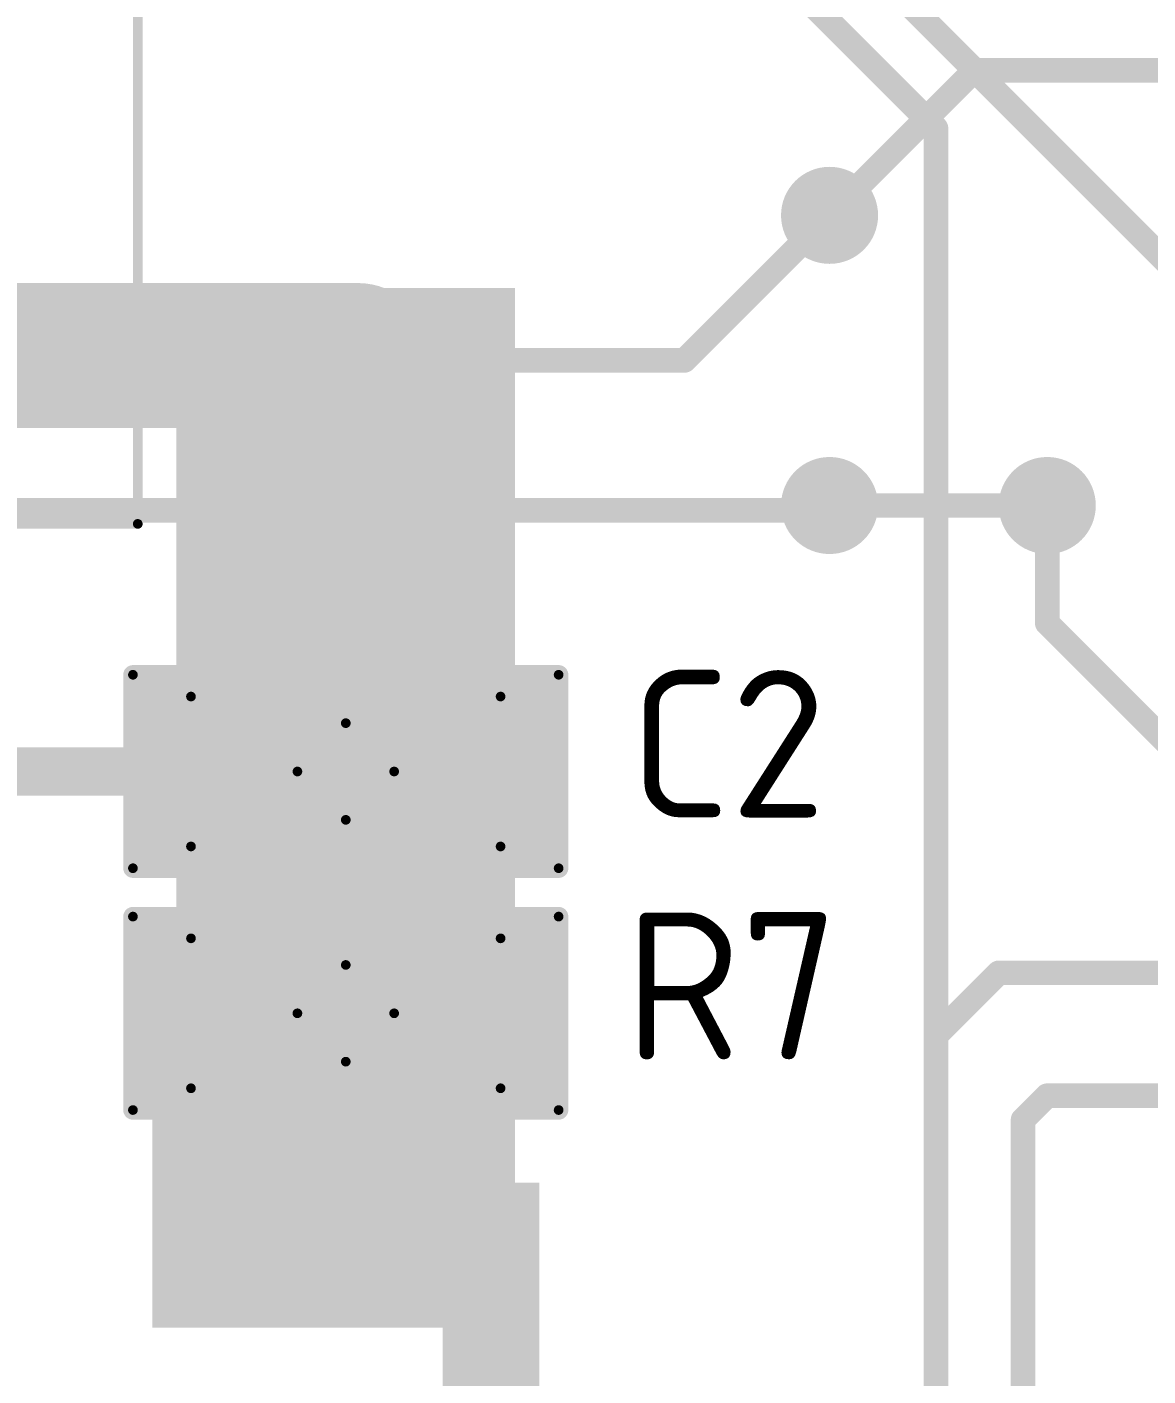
# Model space of a CAD drawing. Header units: inches. Extents: x 0 to 220, y 0 to 115.
# Drawn here: x 88.21 to 99.79, y 77.25 to 91.2 of the extents above; entities that cross this region are included whole.
import ezdxf

# ---------------------------------------------------------------- set-up
doc = ezdxf.new("R2010")
doc.units = ezdxf.units.IN
for name, color, linetype in [('Bottom Layer- Bottom', 5, 'Continuous'), ('Bottom Solder- Bot Mask', 6, 'Continuous'), ('Mechanical 13', 56, 'Continuous'), ('Mechanical 15', 56, 'Continuous'), ('Multi-Layer', 9, 'Continuous'), ('Top 3D Body', 56, 'Continuous'), ('Top Layer- Top', 1, 'Continuous'), ('Top Overlay- Top Silk', 2, 'Continuous'), ('Top Paste- Top Paste', 8, 'Continuous'), ('Top Solder- Top Mask', 216, 'Continuous')]:
    doc.layers.add(name, color=color, linetype=linetype)
doc.styles.add('GOST type B', font='', dxfattribs={"height": 0.2})
doc.styles.get('GOST type B').set_extended_font_data('GOST type B')

# ---------------------------------------------------------------- blocks, each defined once
blk = doc.blocks.new('CAP__1206_48')
at = {"layer": 'Top Layer- Top'}
for points in [[(-1.99999981, -0.7999996699999999), (-1.99999981, 0.7999996699999999), (-0.9999992699999999, 0.7999996699999999), (-0.9999992699999999, -0.7999996699999999)], [(0.9999992699999999, -0.7999996699999999), (0.9999992699999999, 0.7999996699999999), (1.99999981, 0.7999996699999999), (1.99999981, -0.7999996699999999)]]:
    blk.add_hatch(color=7, dxfattribs=at).paths.add_polyline_path(points)
at = {"layer": 'Top Paste- Top Paste'}
for points in [[(-1.99999981, -0.7999996699999999), (-1.99999981, 0.7999996699999999), (-0.9999992699999999, 0.7999996699999999), (-0.9999992699999999, -0.7999996699999999)], [(0.9999992699999999, -0.7999996699999999), (0.9999992699999999, 0.7999996699999999), (1.99999981, 0.7999996699999999), (1.99999981, -0.7999996699999999)]]:
    blk.add_hatch(color=7, dxfattribs=at).paths.add_polyline_path(points)
at = {"layer": 'Top Solder- Top Mask'}
for points in [[(-2.10159981, -0.90159967), (-2.10159981, 0.90159967), (-0.89839927, 0.90159967), (-0.89839927, -0.90159967)], [(0.89839927, -0.90159967), (0.89839927, 0.90159967), (2.10159981, 0.90159967), (2.10159981, -0.90159967)]]:
    blk.add_hatch(color=7, dxfattribs=at).paths.add_polyline_path(points)
at = {"layer": 'Mechanical 13'}
for points in [[(1.59999934, 0.77499972, 0.0999998, 0.0999998, 0), (-1.60000442, 0.77499718, 0.0999998, 0.0999998, 0)], [(-1.60000188, -0.77499718, 0.0999998, 0.0999998, 0), (-1.60000442, 0.77499718, 0.0999998, 0.0999998, 0)], [(1.60000188, -0.77499718, 0.0999998, 0.0999998, 0), (1.59999934, 0.77499972, 0.0999998, 0.0999998, 0)], [(1.60000188, -0.77499718, 0.0999998, 0.0999998, 0), (-1.60000188, -0.77499718, 0.0999998, 0.0999998, 0)]]:
    blk.add_lwpolyline(points, format="xyseb", dxfattribs=at)
for points in [[(-1.6250031, 0.77499718, 0.0499999, 0.0499999, 1), (-1.57500574, 0.77499718, 0.0499999, 0.0499999, 1)], [(-1.6250031, 0.77499718, 0.0499999, 0.0499999, 1), (-1.57500574, 0.77499718, 0.0499999, 0.0499999, 1)], [(1.57500066, 0.77499972, 0.0499999, 0.0499999, 1), (1.62499802, 0.77499972, 0.0499999, 0.0499999, 1)], [(1.57500066, 0.77499972, 0.0499999, 0.0499999, 1), (1.62499802, 0.77499972, 0.0499999, 0.0499999, 1)], [(-1.62500056, -0.77499718, 0.0499999, 0.0499999, 1), (-1.5750032, -0.77499718, 0.0499999, 0.0499999, 1)], [(-1.62500056, -0.77499718, 0.0499999, 0.0499999, 1), (-1.5750032, -0.77499718, 0.0499999, 0.0499999, 1)], [(1.5750032, -0.77499718, 0.0499999, 0.0499999, 1), (1.62500056, -0.77499718, 0.0499999, 0.0499999, 1)], [(1.5750032, -0.77499718, 0.0499999, 0.0499999, 1), (1.62500056, -0.77499718, 0.0499999, 0.0499999, 1)]]:
    blk.add_lwpolyline(points, format="xyseb", close=True, dxfattribs=at)
at = {"layer": 'Mechanical 15'}
for points in [[(-2.19999814, 1.00000054, 0.0999998, 0.0999998, 0), (-2.20000068, -1.00000054, 0.0999998, 0.0999998, 0)], [(2.20000068, 1.00000054, 0.0999998, 0.0999998, 0), (-2.19999814, 1.00000054, 0.0999998, 0.0999998, 0)], [(2.20000068, 1.00000054, 0.0999998, 0.0999998, 0), (2.19999814, -1.00000054, 0.0999998, 0.0999998, 0)], [(2.54e-06, 0.49999646, 0.0999998, 0.0999998, 0), (-2.54e-06, -0.50000154, 0.0999998, 0.0999998, 0)], [(0.50000154, -2.54e-06, 0.0999998, 0.0999998, 0), (-0.49999646, 2.54e-06, 0.0999998, 0.0999998, 0)], [(2.19999814, -1.00000054, 0.0999998, 0.0999998, 0), (-2.20000068, -1.00000054, 0.0999998, 0.0999998, 0)]]:
    blk.add_lwpolyline(points, format="xyseb", dxfattribs=at)
for points in [[(-2.22499682, 1.00000054, 0.0499999, 0.0499999, 1), (-2.17499946, 1.00000054, 0.0499999, 0.0499999, 1)], [(-2.22499682, 1.00000054, 0.0499999, 0.0499999, 1), (-2.17499946, 1.00000054, 0.0499999, 0.0499999, 1)], [(2.175002, 1.00000054, 0.0499999, 0.0499999, 1), (2.22499936, 1.00000054, 0.0499999, 0.0499999, 1)], [(2.175002, 1.00000054, 0.0499999, 0.0499999, 1), (2.22499936, 1.00000054, 0.0499999, 0.0499999, 1)], [(-0.02499614, 0.49999646, 0.0499999, 0.0499999, 1), (0.02500122, 0.49999646, 0.0499999, 0.0499999, 1)], [(-0.5249951399999999, 2.54e-06, 0.0499999, 0.0499999, 1), (-0.47499778, 2.54e-06, 0.0499999, 0.0499999, 1)], [(0.47500286, -2.54e-06, 0.0499999, 0.0499999, 1), (0.52500022, -2.54e-06, 0.0499999, 0.0499999, 1)], [(-0.02500122, -0.50000154, 0.0499999, 0.0499999, 1), (0.02499614, -0.50000154, 0.0499999, 0.0499999, 1)], [(-2.22499936, -1.00000054, 0.0499999, 0.0499999, 1), (-2.175002, -1.00000054, 0.0499999, 0.0499999, 1)], [(-2.22499936, -1.00000054, 0.0499999, 0.0499999, 1), (-2.175002, -1.00000054, 0.0499999, 0.0499999, 1)], [(2.17499946, -1.00000054, 0.0499999, 0.0499999, 1), (2.22499682, -1.00000054, 0.0499999, 0.0499999, 1)], [(2.17499946, -1.00000054, 0.0499999, 0.0499999, 1), (2.22499682, -1.00000054, 0.0499999, 0.0499999, 1)]]:
    blk.add_lwpolyline(points, format="xyseb", close=True, dxfattribs=at)
at = {"layer": 'Top Overlay- Top Silk'}
for points in [[(-2.19999814, 1.00000054, 0.1999996, 0.1999996, 0), (-2.20000068, -1.00000054, 0.1999996, 0.1999996, 0)], [(2.20000068, 1.00000054, 0.1999996, 0.1999996, 0), (-2.19999814, 1.00000054, 0.1999996, 0.1999996, 0)], [(2.20000068, 1.00000054, 0.1999996, 0.1999996, 0), (2.19999814, -1.00000054, 0.1999996, 0.1999996, 0)], [(2.19999814, -1.00000054, 0.1999996, 0.1999996, 0), (-2.20000068, -1.00000054, 0.1999996, 0.1999996, 0)]]:
    blk.add_lwpolyline(points, format="xyseb", dxfattribs=at)
for points in [[(-2.24999804, 1.00000054, 0.0999998, 0.0999998, 1), (-2.14999824, 1.00000054, 0.0999998, 0.0999998, 1)], [(-2.24999804, 1.00000054, 0.0999998, 0.0999998, 1), (-2.14999824, 1.00000054, 0.0999998, 0.0999998, 1)], [(2.15000078, 1.00000054, 0.0999998, 0.0999998, 1), (2.25000058, 1.00000054, 0.0999998, 0.0999998, 1)], [(2.15000078, 1.00000054, 0.0999998, 0.0999998, 1), (2.25000058, 1.00000054, 0.0999998, 0.0999998, 1)], [(-2.25000058, -1.00000054, 0.0999998, 0.0999998, 1), (-2.15000078, -1.00000054, 0.0999998, 0.0999998, 1)], [(-2.25000058, -1.00000054, 0.0999998, 0.0999998, 1), (-2.15000078, -1.00000054, 0.0999998, 0.0999998, 1)], [(2.14999824, -1.00000054, 0.0999998, 0.0999998, 1), (2.24999804, -1.00000054, 0.0999998, 0.0999998, 1)], [(2.14999824, -1.00000054, 0.0999998, 0.0999998, 1), (2.24999804, -1.00000054, 0.0999998, 0.0999998, 1)]]:
    blk.add_lwpolyline(points, format="xyseb", close=True, dxfattribs=at)
blk = doc.blocks.new('1206_145')
at = {"layer": 'Top Layer- Top'}
for points in [[(-1.99999219, -0.80000475), (-1.99999219, 0.79999459), (-0.99999165, 0.79999459), (-0.99999165, -0.80000475)], [(0.99999165, -0.79999459), (0.99999165, 0.80000475), (1.99999219, 0.80000475), (1.99999219, -0.79999459)]]:
    blk.add_hatch(color=7, dxfattribs=at).paths.add_polyline_path(points)
at = {"layer": 'Top Paste- Top Paste'}
for points in [[(-1.99999219, -0.80000475), (-1.99999219, 0.79999459), (-0.99999165, 0.79999459), (-0.99999165, -0.80000475)], [(0.99999165, -0.79999459), (0.99999165, 0.80000475), (1.99999219, 0.80000475), (1.99999219, -0.79999459)]]:
    blk.add_hatch(color=7, dxfattribs=at).paths.add_polyline_path(points)
at = {"layer": 'Top Solder- Top Mask'}
for points in [[(-2.10159219, -0.90160475), (-2.10159219, 0.90159459), (-0.8983916499999999, 0.90159459), (-0.8983916499999999, -0.90160475)], [(0.8983916499999999, -0.90159459), (0.8983916499999999, 0.90160475), (2.10159219, 0.90160475), (2.10159219, -0.90159459)]]:
    blk.add_hatch(color=7, dxfattribs=at).paths.add_polyline_path(points)
at = {"layer": 'Mechanical 13'}
for points in [[(-1.60000442, -0.77499972, 0.0999998, 0.0999998, 0), (-1.59999426, 0.77499972, 0.0999998, 0.0999998, 0)], [(-1.59999426, 0.77499972, 0.0999998, 0.0999998, 0), (1.60000188, 0.77499718, 0.0999998, 0.0999998, 0)], [(1.59998918, -0.77499718, 0.0999998, 0.0999998, 0), (1.60000188, 0.77499718, 0.0999998, 0.0999998, 0)], [(-1.60000442, -0.77499972, 0.0999998, 0.0999998, 0), (1.59998918, -0.77499718, 0.0999998, 0.0999998, 0)]]:
    blk.add_lwpolyline(points, format="xyseb", dxfattribs=at)
for points in [[(-1.62499294, 0.77499972, 0.0499999, 0.0499999, 1), (-1.57499558, 0.77499972, 0.0499999, 0.0499999, 1)], [(-1.62499294, 0.77499972, 0.0499999, 0.0499999, 1), (-1.57499558, 0.77499972, 0.0499999, 0.0499999, 1)], [(1.5750032, 0.77499718, 0.0499999, 0.0499999, 1), (1.62500056, 0.77499718, 0.0499999, 0.0499999, 1)], [(1.5750032, 0.77499718, 0.0499999, 0.0499999, 1), (1.62500056, 0.77499718, 0.0499999, 0.0499999, 1)], [(-1.6250031, -0.77499972, 0.0499999, 0.0499999, 1), (-1.57500574, -0.77499972, 0.0499999, 0.0499999, 1)], [(-1.6250031, -0.77499972, 0.0499999, 0.0499999, 1), (-1.57500574, -0.77499972, 0.0499999, 0.0499999, 1)], [(1.5749905, -0.77499718, 0.0499999, 0.0499999, 1), (1.62498786, -0.77499718, 0.0499999, 0.0499999, 1)], [(1.5749905, -0.77499718, 0.0499999, 0.0499999, 1), (1.62498786, -0.77499718, 0.0499999, 0.0499999, 1)]]:
    blk.add_lwpolyline(points, format="xyseb", close=True, dxfattribs=at)
at = {"layer": 'Mechanical 15'}
for points in [[(-2.20000068, -1.00000054, 0.0999998, 0.0999998, 0), (-2.19999814, 0.999998, 0.0999998, 0.0999998, 0)], [(-2.19999814, 0.999998, 0.0999998, 0.0999998, 0), (2.20000068, 1.00000054, 0.0999998, 0.0999998, 0)], [(2.19999814, -0.999998, 0.0999998, 0.0999998, 0), (2.20000068, 1.00000054, 0.0999998, 0.0999998, 0)], [(-2.54e-06, -0.49999646, 0.0999998, 0.0999998, 0), (2.54e-06, 0.49999646, 0.0999998, 0.0999998, 0)], [(-0.49999646, 2.54e-06, 0.0999998, 0.0999998, 0), (0.49999646, -2.54e-06, 0.0999998, 0.0999998, 0)], [(-2.20000068, -1.00000054, 0.0999998, 0.0999998, 0), (2.19999814, -0.999998, 0.0999998, 0.0999998, 0)]]:
    blk.add_lwpolyline(points, format="xyseb", dxfattribs=at)
for points in [[(-2.22499682, 0.999998, 0.0499999, 0.0499999, 1), (-2.17499946, 0.999998, 0.0499999, 0.0499999, 1)], [(-2.22499682, 0.999998, 0.0499999, 0.0499999, 1), (-2.17499946, 0.999998, 0.0499999, 0.0499999, 1)], [(2.175002, 1.00000054, 0.0499999, 0.0499999, 1), (2.22499936, 1.00000054, 0.0499999, 0.0499999, 1)], [(2.175002, 1.00000054, 0.0499999, 0.0499999, 1), (2.22499936, 1.00000054, 0.0499999, 0.0499999, 1)], [(-0.02499614, 0.49999646, 0.0499999, 0.0499999, 1), (0.02500122, 0.49999646, 0.0499999, 0.0499999, 1)], [(-0.5249951399999999, 2.54e-06, 0.0499999, 0.0499999, 1), (-0.47499778, 2.54e-06, 0.0499999, 0.0499999, 1)], [(0.47499778, -2.54e-06, 0.0499999, 0.0499999, 1), (0.5249951399999999, -2.54e-06, 0.0499999, 0.0499999, 1)], [(-0.02500122, -0.49999646, 0.0499999, 0.0499999, 1), (0.02499614, -0.49999646, 0.0499999, 0.0499999, 1)], [(-2.22499936, -1.00000054, 0.0499999, 0.0499999, 1), (-2.175002, -1.00000054, 0.0499999, 0.0499999, 1)], [(-2.22499936, -1.00000054, 0.0499999, 0.0499999, 1), (-2.175002, -1.00000054, 0.0499999, 0.0499999, 1)], [(2.17499946, -0.999998, 0.0499999, 0.0499999, 1), (2.22499682, -0.999998, 0.0499999, 0.0499999, 1)], [(2.17499946, -0.999998, 0.0499999, 0.0499999, 1), (2.22499682, -0.999998, 0.0499999, 0.0499999, 1)]]:
    blk.add_lwpolyline(points, format="xyseb", close=True, dxfattribs=at)
at = {"layer": 'Top Overlay- Top Silk'}
for points in [[(-2.20000068, -1.00000054, 0.1999996, 0.1999996, 0), (-2.19999814, 0.999998, 0.1999996, 0.1999996, 0)], [(-2.19999814, 0.999998, 0.1999996, 0.1999996, 0), (2.20000068, 1.00000054, 0.1999996, 0.1999996, 0)], [(2.19999814, -0.999998, 0.1999996, 0.1999996, 0), (2.20000068, 1.00000054, 0.1999996, 0.1999996, 0)], [(-2.20000068, -1.00000054, 0.1999996, 0.1999996, 0), (2.19999814, -0.999998, 0.1999996, 0.1999996, 0)]]:
    blk.add_lwpolyline(points, format="xyseb", dxfattribs=at)
for points in [[(-2.24999804, 0.999998, 0.0999998, 0.0999998, 1), (-2.14999824, 0.999998, 0.0999998, 0.0999998, 1)], [(-2.24999804, 0.999998, 0.0999998, 0.0999998, 1), (-2.14999824, 0.999998, 0.0999998, 0.0999998, 1)], [(2.15000078, 1.00000054, 0.0999998, 0.0999998, 1), (2.25000058, 1.00000054, 0.0999998, 0.0999998, 1)], [(2.15000078, 1.00000054, 0.0999998, 0.0999998, 1), (2.25000058, 1.00000054, 0.0999998, 0.0999998, 1)], [(-2.25000058, -1.00000054, 0.0999998, 0.0999998, 1), (-2.15000078, -1.00000054, 0.0999998, 0.0999998, 1)], [(-2.25000058, -1.00000054, 0.0999998, 0.0999998, 1), (-2.15000078, -1.00000054, 0.0999998, 0.0999998, 1)], [(2.14999824, -0.999998, 0.0999998, 0.0999998, 1), (2.24999804, -0.999998, 0.0999998, 0.0999998, 1)], [(2.14999824, -0.999998, 0.0999998, 0.0999998, 1), (2.24999804, -0.999998, 0.0999998, 0.0999998, 1)]]:
    blk.add_lwpolyline(points, format="xyseb", close=True, dxfattribs=at)
blk = doc.blocks.new('SIL051A7271L_150')
at = {"layer": 'Bottom Layer- Bottom'}
blk.add_hatch(color=7, dxfattribs=at).paths.add_polyline_path([(-0.65149984, 0.65149984), (0.65149984, 0.65149984), (0.65149984, -0.65149984), (-0.65149984, -0.65149984)])
h = blk.add_hatch(color=7, dxfattribs=at)
edge = h.paths.add_edge_path()
edge.add_arc((5.08, 0), 0.65149984, 0, 360)
h = blk.add_hatch(color=7, dxfattribs=at)
edge = h.paths.add_edge_path()
edge.add_arc((10.16, 0), 0.65149984, 0, 360)
h = blk.add_hatch(color=7, dxfattribs=at)
edge = h.paths.add_edge_path()
edge.add_arc((15.24, 0), 0.65149984, 0, 360)
at = {"layer": 'Bottom Solder- Bot Mask'}
blk.add_hatch(color=7, dxfattribs=at).paths.add_polyline_path([(-0.75309984, 0.75309984), (0.75309984, 0.75309984), (0.75309984, -0.75309984), (-0.75309984, -0.75309984)])
h = blk.add_hatch(color=7, dxfattribs=at)
edge = h.paths.add_edge_path()
edge.add_arc((5.08, 0), 0.75309984, 0, 360)
h = blk.add_hatch(color=7, dxfattribs=at)
edge = h.paths.add_edge_path()
edge.add_arc((10.16, 0), 0.75309984, 0, 360)
h = blk.add_hatch(color=7, dxfattribs=at)
edge = h.paths.add_edge_path()
edge.add_arc((15.24, 0), 0.75309984, 0, 360)
at = {"layer": 'Multi-Layer'}
blk.add_hatch(color=9, dxfattribs=at).paths.add_polyline_path([(-0.65149984, 0.65149984), (0.65149984, 0.65149984), (0.65149984, -0.65149984), (-0.65149984, -0.65149984)])
h = blk.add_hatch(color=9, dxfattribs=at)
edge = h.paths.add_edge_path()
edge.add_arc((5.08, 0), 0.65149984, 0, 360)
h = blk.add_hatch(color=9, dxfattribs=at)
edge = h.paths.add_edge_path()
edge.add_arc((10.16, 0), 0.65149984, 0, 360)
h = blk.add_hatch(color=9, dxfattribs=at)
edge = h.paths.add_edge_path()
edge.add_arc((15.24, 0), 0.65149984, 0, 360)
at = {"layer": 'Top Layer- Top'}
blk.add_hatch(color=7, dxfattribs=at).paths.add_polyline_path([(-0.65149984, 0.65149984), (0.65149984, 0.65149984), (0.65149984, -0.65149984), (-0.65149984, -0.65149984)])
h = blk.add_hatch(color=7, dxfattribs=at)
edge = h.paths.add_edge_path()
edge.add_arc((5.08, 0), 0.65149984, 0, 360)
h = blk.add_hatch(color=7, dxfattribs=at)
edge = h.paths.add_edge_path()
edge.add_arc((10.16, 0), 0.65149984, 0, 360)
h = blk.add_hatch(color=7, dxfattribs=at)
edge = h.paths.add_edge_path()
edge.add_arc((15.24, 0), 0.65149984, 0, 360)
at = {"layer": 'Top Solder- Top Mask'}
blk.add_hatch(color=7, dxfattribs=at).paths.add_polyline_path([(-0.75309984, 0.75309984), (0.75309984, 0.75309984), (0.75309984, -0.75309984), (-0.75309984, -0.75309984)])
h = blk.add_hatch(color=7, dxfattribs=at)
edge = h.paths.add_edge_path()
edge.add_arc((5.08, 0), 0.75309984, 0, 360)
h = blk.add_hatch(color=7, dxfattribs=at)
edge = h.paths.add_edge_path()
edge.add_arc((10.16, 0), 0.75309984, 0, 360)
h = blk.add_hatch(color=7, dxfattribs=at)
edge = h.paths.add_edge_path()
edge.add_arc((15.24, 0), 0.75309984, 0, 360)
at = {"layer": 'Mechanical 15'}
for points in [[(-3.28000106, -3.54000054, 0.0999998, 0.0999998, 0), (-3.28000106, 4.60000096, 0.0999998, 0.0999998, 0)], [(18.52000106, 4.59999588, 0.0999998, 0.0999998, 0), (-3.28000106, 4.60000096, 0.0999998, 0.0999998, 0)], [(18.51999852, -3.54000054, 0.0999998, 0.0999998, 0), (18.52000106, 4.59999588, 0.0999998, 0.0999998, 0)], [(18.51999852, -3.54000054, 0.0999998, 0.0999998, 0), (-3.28000106, -3.54000054, 0.0999998, 0.0999998, 0)]]:
    blk.add_lwpolyline(points, format="xyseb", dxfattribs=at)
for points in [[(-3.30499974, 4.60000096, 0.0499999, 0.0499999, 1), (-3.25500238, 4.60000096, 0.0499999, 0.0499999, 1)], [(-3.30499974, 4.60000096, 0.0499999, 0.0499999, 1), (-3.25500238, 4.60000096, 0.0499999, 0.0499999, 1)], [(18.49500238, 4.59999588, 0.0499999, 0.0499999, 1), (18.54499974, 4.59999588, 0.0499999, 0.0499999, 1)], [(18.49500238, 4.59999588, 0.0499999, 0.0499999, 1), (18.54499974, 4.59999588, 0.0499999, 0.0499999, 1)], [(-3.30499974, -3.54000054, 0.0499999, 0.0499999, 1), (-3.25500238, -3.54000054, 0.0499999, 0.0499999, 1)], [(-3.30499974, -3.54000054, 0.0499999, 0.0499999, 1), (-3.25500238, -3.54000054, 0.0499999, 0.0499999, 1)], [(18.49499984, -3.54000054, 0.0499999, 0.0499999, 1), (18.5449972, -3.54000054, 0.0499999, 0.0499999, 1)], [(18.49499984, -3.54000054, 0.0499999, 0.0499999, 1), (18.5449972, -3.54000054, 0.0499999, 0.0499999, 1)]]:
    blk.add_lwpolyline(points, format="xyseb", close=True, dxfattribs=at)
at = {"layer": 'Top 3D Body'}
for points in [[(-2.27999798, -2.54000254, 0.1999996, 0.1999996, 0), (-2.27999544, 2.54000508, 0.1999996, 0.1999996, 0)], [(17.51999798, 2.53999746, 0.1999996, 0.1999996, 0), (-2.27999544, 2.54000508, 0.1999996, 0.1999996, 0)], [(17.52000306, -2.54, 0.1999996, 0.1999996, 0), (17.51999798, 2.53999746, 0.1999996, 0.1999996, 0)], [(-2.27999798, -2.54000254, 0.1999996, 0.1999996, 0), (17.52000306, -2.54, 0.1999996, 0.1999996, 0)]]:
    blk.add_lwpolyline(points, format="xyseb", dxfattribs=at)
for points in [[(-2.32999534, 2.54000508, 0.0999998, 0.0999998, 1), (-2.22999554, 2.54000508, 0.0999998, 0.0999998, 1)], [(-2.32999534, 2.54000508, 0.0999998, 0.0999998, 1), (-2.22999554, 2.54000508, 0.0999998, 0.0999998, 1)], [(17.46999808, 2.53999746, 0.0999998, 0.0999998, 1), (17.56999788, 2.53999746, 0.0999998, 0.0999998, 1)], [(17.46999808, 2.53999746, 0.0999998, 0.0999998, 1), (17.56999788, 2.53999746, 0.0999998, 0.0999998, 1)], [(-2.32999788, -2.54000254, 0.0999998, 0.0999998, 1), (-2.22999808, -2.54000254, 0.0999998, 0.0999998, 1)], [(-2.32999788, -2.54000254, 0.0999998, 0.0999998, 1), (-2.22999808, -2.54000254, 0.0999998, 0.0999998, 1)], [(17.47000316, -2.54, 0.0999998, 0.0999998, 1), (17.57000296, -2.54, 0.0999998, 0.0999998, 1)], [(17.47000316, -2.54, 0.0999998, 0.0999998, 1), (17.57000296, -2.54, 0.0999998, 0.0999998, 1)]]:
    blk.add_lwpolyline(points, format="xyseb", close=True, dxfattribs=at)
at = {"layer": 'Top Overlay- Top Silk'}
for points in [[(1.016e-05, 3.49999808, 0.0999998, 0.0999998, -0.9999999999999999), (1.016e-05, 3.59999788, 0.0999998, 0.0999998, 0)], [(1.016e-05, 3.59999788, 0.0999998, 0.0999998, -0.9999999999999999), (1.016e-05, 3.49999808, 0.0999998, 0.0999998, 0)], [(-2.27999798, -2.54000254, 0.0999998, 0.0999998, 0), (-2.27999544, 2.54000508, 0.0999998, 0.0999998, 0)], [(17.51999798, 2.53999746, 0.0999998, 0.0999998, 0), (-2.27999544, 2.54000508, 0.0999998, 0.0999998, 0)], [(17.52000306, -2.54, 0.0999998, 0.0999998, 0), (17.51999798, 2.53999746, 0.0999998, 0.0999998, 0)], [(-2.27999798, -2.54000254, 0.0999998, 0.0999998, 0), (17.52000306, -2.54, 0.0999998, 0.0999998, 0)]]:
    blk.add_lwpolyline(points, format="xyseb", dxfattribs=at)
for points in [[(-0.02498852, 3.59999788, 0.0499999, 0.0499999, 1), (0.02500884, 3.59999788, 0.0499999, 0.0499999, 1)], [(-0.02498852, 3.59999788, 0.0499999, 0.0499999, 1), (0.02500884, 3.59999788, 0.0499999, 0.0499999, 1)], [(-0.02498852, 3.49999808, 0.0499999, 0.0499999, 1), (0.02500884, 3.49999808, 0.0499999, 0.0499999, 1)], [(-0.02498852, 3.49999808, 0.0499999, 0.0499999, 1), (0.02500884, 3.49999808, 0.0499999, 0.0499999, 1)], [(-2.30499412, 2.54000508, 0.0499999, 0.0499999, 1), (-2.25499676, 2.54000508, 0.0499999, 0.0499999, 1)], [(-2.30499412, 2.54000508, 0.0499999, 0.0499999, 1), (-2.25499676, 2.54000508, 0.0499999, 0.0499999, 1)], [(17.4949993, 2.53999746, 0.0499999, 0.0499999, 1), (17.54499666, 2.53999746, 0.0499999, 0.0499999, 1)], [(17.4949993, 2.53999746, 0.0499999, 0.0499999, 1), (17.54499666, 2.53999746, 0.0499999, 0.0499999, 1)], [(-2.30499666, -2.54000254, 0.0499999, 0.0499999, 1), (-2.2549993, -2.54000254, 0.0499999, 0.0499999, 1)], [(-2.30499666, -2.54000254, 0.0499999, 0.0499999, 1), (-2.2549993, -2.54000254, 0.0499999, 0.0499999, 1)], [(17.49500438, -2.54, 0.0499999, 0.0499999, 1), (17.54500174, -2.54, 0.0499999, 0.0499999, 1)], [(17.49500438, -2.54, 0.0499999, 0.0499999, 1), (17.54500174, -2.54, 0.0499999, 0.0499999, 1)]]:
    blk.add_lwpolyline(points, format="xyseb", close=True, dxfattribs=at)

msp = doc.modelspace()

# ---------------------------------------------------------------- hatches: boundary and pattern name
at = {"layer": 'Bottom Layer- Bottom'}
h = msp.add_hatch(color=7, dxfattribs=at)
edge = h.paths.add_edge_path()
edge.add_arc((96.50000004, 89.2499993), 0.3999992, 0, 360)
msp.add_hatch(color=7, dxfattribs=at).paths.add_polyline_path([(89.75000083999998, 77.74999944), (93.24999892, 77.74999944), (93.24999892, 88.5000008), (89.75000083999998, 88.5000008)])
h = msp.add_hatch(color=7, dxfattribs=at)
edge = h.paths.add_edge_path()
edge.add_arc((96.50000004, 86.25000021999999), 0.3999992, 0, 360)
h = msp.add_hatch(color=7, dxfattribs=at)
edge = h.paths.add_edge_path()
edge.add_arc((98.75000062, 86.25000021999999), 0.3999992, 0, 360)
h = msp.add_hatch(color=7, dxfattribs=at)
edge = h.paths.add_edge_path()
edge.add_arc((90.29999973999999, 78.30000088), 0.3999992, 0, 360)
h = msp.add_hatch(color=7, dxfattribs=at)
edge = h.paths.add_edge_path()
edge.add_arc((91.49999987999999, 78.30000088), 0.3999992, 0, 360)
h = msp.add_hatch(color=7, dxfattribs=at)
edge = h.paths.add_edge_path()
edge.add_arc((92.70000001999999, 78.30000088), 0.3999992, 0, 360)
at = {"layer": 'Bottom Solder- Bot Mask'}
h = msp.add_hatch(color=7, dxfattribs=at)
edge = h.paths.add_edge_path()
edge.add_arc((96.50000004, 89.2499993), 0.5015992, 0, 360)
h = msp.add_hatch(color=7, dxfattribs=at)
edge = h.paths.add_edge_path()
edge.add_arc((96.50000004, 86.25000021999999), 0.5015992, 0, 360)
h = msp.add_hatch(color=7, dxfattribs=at)
edge = h.paths.add_edge_path()
edge.add_arc((98.75000062, 86.25000021999999), 0.5015992, 0, 360)
h = msp.add_hatch(color=7, dxfattribs=at)
edge = h.paths.add_edge_path()
edge.add_arc((90.29999973999999, 78.30000088), 0.5015992, 0, 360)
h = msp.add_hatch(color=7, dxfattribs=at)
edge = h.paths.add_edge_path()
edge.add_arc((91.49999987999999, 78.30000088), 0.5015992, 0, 360)
h = msp.add_hatch(color=7, dxfattribs=at)
edge = h.paths.add_edge_path()
edge.add_arc((92.70000001999999, 78.30000088), 0.5015992, 0, 360)
at = {"layer": 'Top Layer- Top'}
h = msp.add_hatch(color=7, dxfattribs=at)
edge = h.paths.add_edge_path()
edge.add_arc((96.50000004, 89.2499993), 0.3999992, 0, 360)
h = msp.add_hatch(color=7, dxfattribs=at)
edge = h.paths.add_edge_path()
edge.add_arc((96.50000004, 86.25000021999999), 0.3999992, 0, 360)
h = msp.add_hatch(color=7, dxfattribs=at)
edge = h.paths.add_edge_path()
edge.add_arc((98.75000062, 86.25000021999999), 0.3999992, 0, 360)
msp.add_hatch(color=7, dxfattribs=at).paths.add_polyline_path([(89.4999988, 77.74999944), (93.50000096, 77.74999944), (93.50000096, 79.24999643999999), (89.4999988, 79.24999643999999)])
h = msp.add_hatch(color=7, dxfattribs=at)
edge = h.paths.add_edge_path()
edge.add_arc((90.29999973999999, 78.30000088), 0.3999992, 0, 360)
h = msp.add_hatch(color=7, dxfattribs=at)
edge = h.paths.add_edge_path()
edge.add_arc((91.49999987999999, 78.30000088), 0.3999992, 0, 360)
h = msp.add_hatch(color=7, dxfattribs=at)
edge = h.paths.add_edge_path()
edge.add_arc((92.70000001999999, 78.30000088), 0.3999992, 0, 360)
at = {"layer": 'Top Solder- Top Mask'}
h = msp.add_hatch(color=7, dxfattribs=at)
edge = h.paths.add_edge_path()
edge.add_arc((96.50000004, 89.2499993), 0.5015992, 0, 360)
h = msp.add_hatch(color=7, dxfattribs=at)
edge = h.paths.add_edge_path()
edge.add_arc((96.50000004, 86.25000021999999), 0.5015992, 0, 360)
h = msp.add_hatch(color=7, dxfattribs=at)
edge = h.paths.add_edge_path()
edge.add_arc((98.75000062, 86.25000021999999), 0.5015992, 0, 360)
h = msp.add_hatch(color=7, dxfattribs=at)
edge = h.paths.add_edge_path()
edge.add_arc((90.29999973999999, 78.30000088), 0.5015992, 0, 360)
h = msp.add_hatch(color=7, dxfattribs=at)
edge = h.paths.add_edge_path()
edge.add_arc((91.49999987999999, 78.30000088), 0.5015992, 0, 360)
h = msp.add_hatch(color=7, dxfattribs=at)
edge = h.paths.add_edge_path()
edge.add_arc((92.70000001999999, 78.30000088), 0.5015992, 0, 360)

# ---------------------------------------------------------------- linework, layer by layer
at = {"layer": 'Bottom Layer- Bottom'}
for points in [[(96.50000004, 89.2499993, 0.254, 0.254, 0), (97.99999958, 90.74999884, 0.254, 0.254, 0)], [(97.99999958, 90.74999884, 0.254, 0.254, 0), (106.94680922, 90.74999884, 0.254, 0.254, 0)], [(87.21919817999999, 87.79999966, 1.49999954, 1.49999954, 0), (90.2422376, 87.79999966, 1.49999954, 1.49999954, 0)], [(90.2422376, 87.79999966, 1.49999954, 1.49999954, 0), (91.62499835999999, 87.79999966, 1.49999954, 1.49999954, 0)], [(90.2422376, 87.79999966, 1.00000054, 1.00000054, 0), (90.29999973999999, 87.74223751999999, 1.00000054, 1.00000054, 0)], [(90.29999973999999, 78.30000088, 1.00000054, 1.00000054, 0), (90.29999973999999, 87.74223751999999, 1.00000054, 1.00000054, 0)], [(96.50000004, 86.25000021999999, 0.254, 0.254, 0), (98.75000062, 86.25000021999999, 0.254, 0.254, 0)]]:
    msp.add_lwpolyline(points, format="xyseb", dxfattribs=at)
for points in [[(97.93649957999999, 90.74999884, 0.127, 0.127, 1), (98.06349957999998, 90.74999884, 0.127, 0.127, 1)], [(97.93649957999999, 90.74999884, 0.127, 0.127, 1), (98.06349957999998, 90.74999884, 0.127, 0.127, 1)], [(96.43650004, 89.2499993, 0.127, 0.127, 1), (96.56350004, 89.2499993, 0.127, 0.127, 1)], [(89.86723708, 87.79999966, 0.7499985, 0.7499985, 1), (90.61723812, 87.79999966, 0.7499985, 0.7499985, 1)], [(89.86723708, 87.79999966, 0.7499985, 0.7499985, 1), (90.61723812, 87.79999966, 0.7499985, 0.7499985, 1)], [(91.24999783999999, 87.79999966, 0.7499985, 0.7499985, 1), (91.99999887999999, 87.79999966, 0.7499985, 0.7499985, 1)], [(89.9922381, 87.79999966, 0.499999, 0.499999, 1), (90.4922371, 87.79999966, 0.499999, 0.499999, 1)], [(90.05000024, 87.74223751999999, 0.499999, 0.499999, 1), (90.54999923999999, 87.74223751999999, 0.499999, 0.499999, 1)], [(90.05000024, 87.74223751999999, 0.499999, 0.499999, 1), (90.54999923999999, 87.74223751999999, 0.499999, 0.499999, 1)], [(96.43650004, 86.25000021999999, 0.127, 0.127, 1), (96.56350004, 86.25000021999999, 0.127, 0.127, 1)], [(98.68650062, 86.25000021999999, 0.127, 0.127, 1), (98.81350062, 86.25000021999999, 0.127, 0.127, 1)], [(90.05000024, 78.30000088, 0.499999, 0.499999, 1), (90.54999923999999, 78.30000088, 0.499999, 0.499999, 1)]]:
    msp.add_lwpolyline(points, format="xyseb", close=True, dxfattribs=at)
at = {"layer": 'Top Layer- Top'}
for points in [[(89.34000166, 99.4099993, 0.254, 0.254, 0), (102.09303686, 86.6569641, 0.254, 0.254, 0)], [(90.50000188, 97.25000107999999, 0.254, 0.254, 0), (97.60000038, 90.15000257999999, 0.254, 0.254, 0)], [(97.60000038, 80.769714, 0.254, 0.254, 0), (97.60000038, 90.15000257999999, 0.254, 0.254, 0)], [(95.0000005, 87.74999976, 0.254, 0.254, 0), (96.50000004, 89.2499993, 0.254, 0.254, 0)], [(84.54380601999999, 87.74999976, 0.254, 0.254, 0), (95.0000005, 87.74999976, 0.254, 0.254, 0)], [(96.45000013999999, 86.20000032, 0.254, 0.254, 0), (96.50000004, 86.25000021999999, 0.254, 0.254, 0)], [(98.75000062, 85.0334977, 0.254, 0.254, 0), (98.75000062, 86.25000021999999, 0.254, 0.254, 0)], [(85.80114412, 86.20000032, 0.254, 0.254, 0), (96.45000013999999, 86.20000032, 0.254, 0.254, 0)], [(98.75000062, 85.0334977, 0.254, 0.254, 0), (101.09499974, 82.68849858, 0.254, 0.254, 0)], [(85.14182107999999, 83.4999981, 0.499999, 0.499999, 0), (89.99999779999999, 83.4999981, 0.499999, 0.499999, 0)], [(89.99999779999999, 83.4999981, 0.499999, 0.499999, 0), (90.00000033999999, 83.50000064, 0.499999, 0.499999, 0)], [(92.99999687999998, 83.4999981, 0.499999, 0.499999, 0), (92.99999942, 83.50000064, 0.499999, 0.499999, 0)], [(92.99999687999998, 81.00000309999999, 0.499999, 0.499999, 0), (92.99999687999998, 83.4999981, 0.499999, 0.499999, 0)], [(90.00000796, 78.59999266, 1.00000054, 1.00000054, 0), (90.00000796, 80.99998785999999, 1.00000054, 1.00000054, 0)], [(97.60000038, 80.769714, 0.254, 0.254, 0), (98.24879003999999, 81.41850366, 0.254, 0.254, 0)], [(98.24879003999999, 81.41850366, 0.254, 0.254, 0), (102.86250192, 81.41850366, 0.254, 0.254, 0)], [(92.9999918, 80.99999802, 0.499999, 0.499999, 0), (92.99999687999998, 81.00000309999999, 0.499999, 0.499999, 0)], [(97.60000038, 66.70000121999999, 0.254, 0.254, 0), (97.60000038, 80.769714, 0.254, 0.254, 0)], [(98.50000112, 79.89970812, 0.254, 0.254, 0), (98.74879157999999, 80.14849858, 0.254, 0.254, 0)], [(98.74879157999999, 80.14849858, 0.254, 0.254, 0), (102.86251208, 80.14849858, 0.254, 0.254, 0)], [(98.50000112, 68.00000116, 0.254, 0.254, 0), (98.50000112, 79.89970812, 0.254, 0.254, 0)], [(92.99999942, 75.50000139999999, 1.00000054, 1.00000054, 0), (92.99999942, 78.00000148, 1.00000054, 1.00000054, 0)]]:
    msp.add_lwpolyline(points, format="xyseb", dxfattribs=at)
for points in [[(97.53650037999999, 90.15000257999999, 0.127, 0.127, 1), (97.66350037999999, 90.15000257999999, 0.127, 0.127, 1)], [(97.53650037999999, 90.15000257999999, 0.127, 0.127, 1), (97.66350037999999, 90.15000257999999, 0.127, 0.127, 1)], [(96.43650004, 89.2499993, 0.127, 0.127, 1), (96.56350004, 89.2499993, 0.127, 0.127, 1)], [(94.9365005, 87.74999976, 0.127, 0.127, 1), (95.06350049999999, 87.74999976, 0.127, 0.127, 1)], [(94.9365005, 87.74999976, 0.127, 0.127, 1), (95.06350049999999, 87.74999976, 0.127, 0.127, 1)], [(96.43650004, 86.25000021999999, 0.127, 0.127, 1), (96.56350004, 86.25000021999999, 0.127, 0.127, 1)], [(98.68650062, 86.25000021999999, 0.127, 0.127, 1), (98.81350062, 86.25000021999999, 0.127, 0.127, 1)], [(96.38650014, 86.20000032, 0.127, 0.127, 1), (96.51350013999999, 86.20000032, 0.127, 0.127, 1)], [(96.38650014, 86.20000032, 0.127, 0.127, 1), (96.51350013999999, 86.20000032, 0.127, 0.127, 1)], [(98.68650062, 85.0334977, 0.127, 0.127, 1), (98.81350062, 85.0334977, 0.127, 0.127, 1)], [(98.68650062, 85.0334977, 0.127, 0.127, 1), (98.81350062, 85.0334977, 0.127, 0.127, 1)], [(89.87499931999999, 83.4999981, 0.2499995, 0.2499995, 1), (90.12499627999999, 83.4999981, 0.2499995, 0.2499995, 1)], [(89.87499931999999, 83.4999981, 0.2499995, 0.2499995, 1), (90.12499627999999, 83.4999981, 0.2499995, 0.2499995, 1)], [(89.87500186, 83.50000064, 0.2499995, 0.2499995, 1), (90.12499881999999, 83.50000064, 0.2499995, 0.2499995, 1)], [(92.8749984, 83.4999981, 0.2499995, 0.2499995, 1), (93.12499535999999, 83.4999981, 0.2499995, 0.2499995, 1)], [(92.8749984, 83.4999981, 0.2499995, 0.2499995, 1), (93.12499535999999, 83.4999981, 0.2499995, 0.2499995, 1)], [(92.87500093999999, 83.50000064, 0.2499995, 0.2499995, 1), (93.1249979, 83.50000064, 0.2499995, 0.2499995, 1)], [(89.75000845999999, 80.99998785999999, 0.499999, 0.499999, 1), (90.25000746, 80.99998785999999, 0.499999, 0.499999, 1)], [(98.18529004, 81.41850366, 0.127, 0.127, 1), (98.31229004, 81.41850366, 0.127, 0.127, 1)], [(98.18529004, 81.41850366, 0.127, 0.127, 1), (98.31229004, 81.41850366, 0.127, 0.127, 1)], [(92.87499332, 80.99999802, 0.2499995, 0.2499995, 1), (93.12499028, 80.99999802, 0.2499995, 0.2499995, 1)], [(92.8749984, 81.00000309999999, 0.2499995, 0.2499995, 1), (93.12499535999999, 81.00000309999999, 0.2499995, 0.2499995, 1)], [(92.8749984, 81.00000309999999, 0.2499995, 0.2499995, 1), (93.12499535999999, 81.00000309999999, 0.2499995, 0.2499995, 1)], [(97.53650037999999, 80.769714, 0.127, 0.127, 1), (97.66350037999999, 80.769714, 0.127, 0.127, 1)], [(97.53650037999999, 80.769714, 0.127, 0.127, 1), (97.66350037999999, 80.769714, 0.127, 0.127, 1)], [(97.53650037999999, 80.769714, 0.127, 0.127, 1), (97.66350037999999, 80.769714, 0.127, 0.127, 1)], [(98.68529158, 80.14849858, 0.127, 0.127, 1), (98.81229158, 80.14849858, 0.127, 0.127, 1)], [(98.68529158, 80.14849858, 0.127, 0.127, 1), (98.81229158, 80.14849858, 0.127, 0.127, 1)], [(98.43650112, 79.89970812, 0.127, 0.127, 1), (98.56350112, 79.89970812, 0.127, 0.127, 1)], [(98.43650112, 79.89970812, 0.127, 0.127, 1), (98.56350112, 79.89970812, 0.127, 0.127, 1)], [(89.75000845999999, 78.59999266, 0.499999, 0.499999, 1), (90.25000746, 78.59999266, 0.499999, 0.499999, 1)], [(92.74999992, 78.00000148, 0.499999, 0.499999, 1), (93.24999892, 78.00000148, 0.499999, 0.499999, 1)]]:
    msp.add_lwpolyline(points, format="xyseb", close=True, dxfattribs=at)

# ---------------------------------------------------------------- block references
for name, p, rotation in [('SIL051A7271L_150', (84.75000068, 104.57999912), 270), ('CAP__1206_48', (91.49999987999999, 83.50000064), 180)]:
    msp.add_blockref(name, p, dxfattribs=dict(rotation=rotation))
msp.add_blockref('1206_145', (91.49999987999999, 80.99999294))

# ---------------------------------------------------------------- texts
at = {"layer": 'Top Overlay- Top Silk', "style": 'GOST type B'}
for s, p in [('C2', (94.43048169999999, 83.02422815999999)), ('R7', (94.3811422, 80.52422808))]:
    msp.add_text(s, height=1.524, dxfattribs=at).set_placement(p)

doc.saveas('drawing.dxf')
